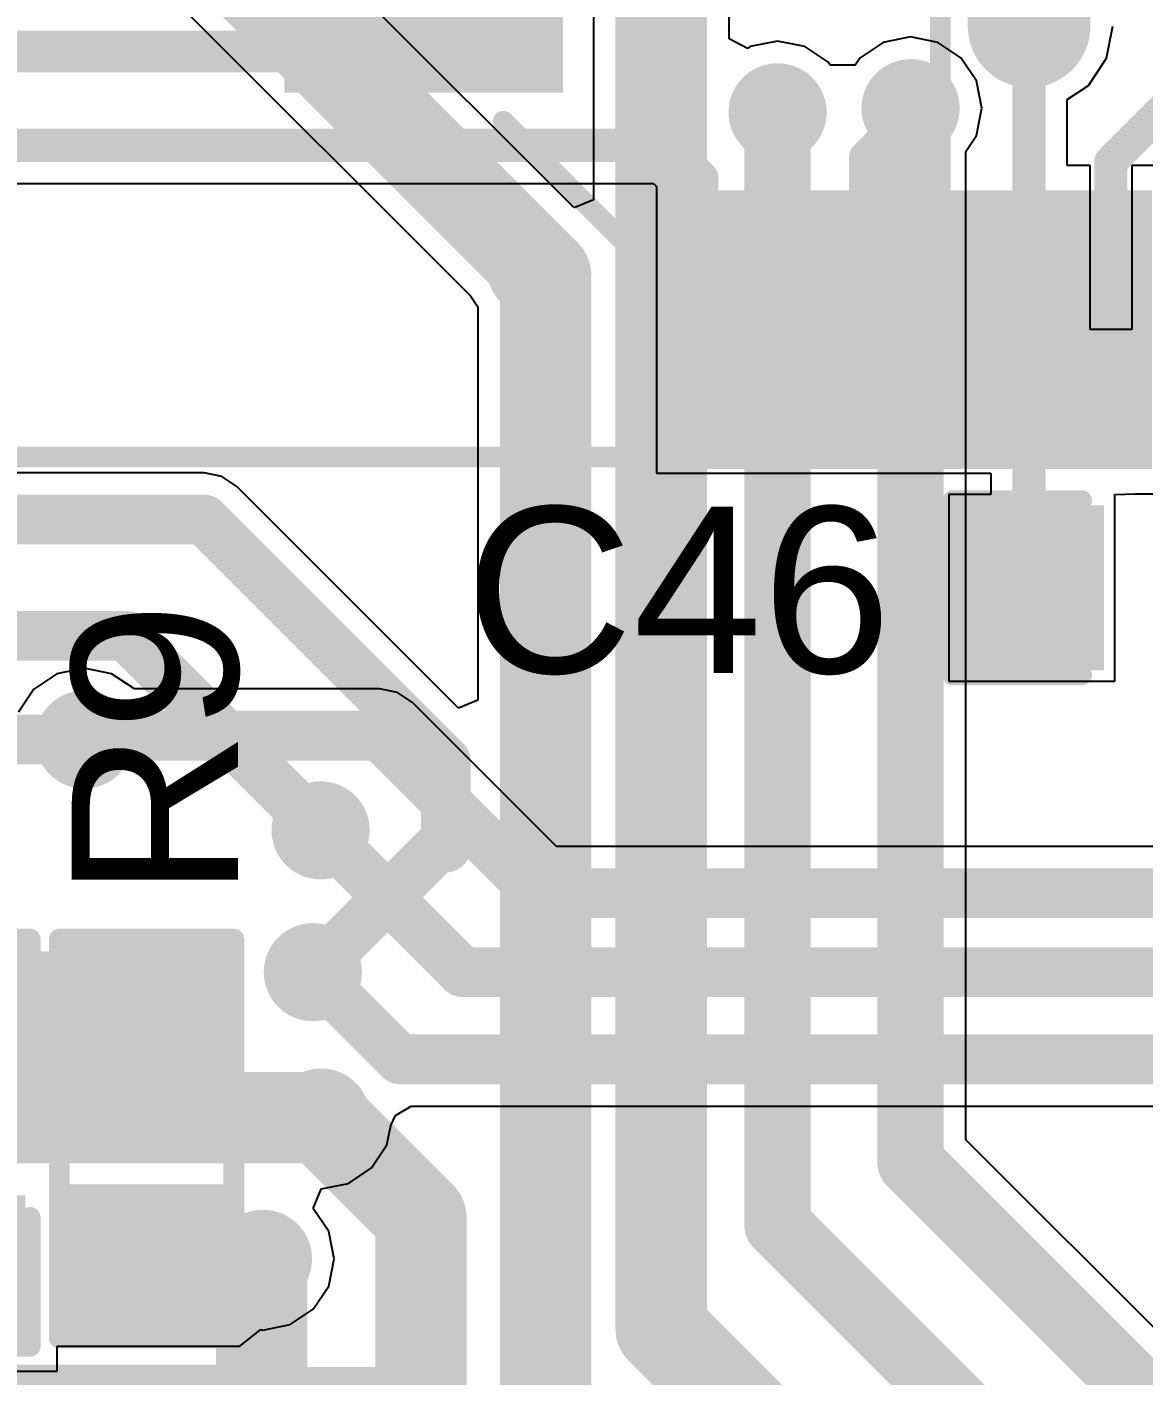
# Model space of a CAD drawing. Header units: millimetres. Extents: x -0.27 to 4.7, y -0.39 to 2.83.
# Drawn here: x 2.5822 to 2.8507, y 0.739 to 1.0635 of the extents above; entities that cross this region are included whole.
import ezdxf

# ---------------------------------------------------------------- set-up
doc = ezdxf.new("R2010")
doc.units = ezdxf.units.MM
doc.header["$MEASUREMENT"] = 0
for name, color, linetype in [('BottomLayer', 5, 'Continuous'), ('BottomSolder', 6, 'Continuous'), ('TopLayer', 1, 'Continuous'), ('TopOverlay', 2, 'Continuous'), ('TopPaste', 8, 'Continuous'), ('TopSolder', 216, 'Continuous'), ('ViaHoleLayer', 16, 'Continuous')]:
    doc.layers.add(name, color=color, linetype=linetype)
doc.styles.add('Arial', font='', dxfattribs={"height": 0.2})
doc.styles.get('Arial').set_extended_font_data('Arial')

# ---------------------------------------------------------------- blocks, each defined once
blk = doc.blocks.new('OLED_0_96________2C_7')
at = {"layer": 'TopOverlay', "const_width": 0.005}
for points in [[(0.539, -1.036), (0.539, 0.062)], [(-0.539, -1.036), (0.539, -1.036)]]:
    blk.add_lwpolyline(points, dxfattribs=at)
at = {"layer": 'TopOverlay', "const_width": 0.0025}
blk.add_lwpolyline([(0.53775, -1.036, 1), (0.54025, -1.036, 1)], format="xyb", close=True, dxfattribs=at)
blk.add_lwpolyline([(0.53775, -1.036, 1), (0.54025, -1.036, 1)], format="xyb", close=True, dxfattribs=at)
blk = doc.blocks.new('TQFP_100_14_14__45')
at = {"layer": 'TopLayer'}
for points in [[(0.1437, 0.33268), (0.1437, 0.27362), (0.13189, 0.27362), (0.13189, 0.33268)], [(0.16339, 0.33268), (0.16339, 0.27362), (0.15157, 0.27362), (0.15157, 0.33268)], [(0.18307, 0.33268), (0.18307, 0.27362), (0.17126, 0.27362), (0.17126, 0.33268)], [(0.20276, 0.33268), (0.20276, 0.27362), (0.19094, 0.27362), (0.19094, 0.33268)], [(0.22244, 0.33268), (0.22244, 0.27362), (0.21063, 0.27362), (0.21063, 0.33268)], [(0.24213, 0.33268), (0.24213, 0.27362), (0.23031, 0.27362), (0.23031, 0.33268)], [(0.27362, 0.24213), (0.33268, 0.24213), (0.33268, 0.23032), (0.27362, 0.23032)]]:
    blk.add_hatch(color=1, dxfattribs=at).paths.add_polyline_path(points)
at = {"layer": 'TopPaste'}
for points in [[(0.1437, 0.33268), (0.1437, 0.27362), (0.13189, 0.27362), (0.13189, 0.33268)], [(0.16339, 0.33268), (0.16339, 0.27362), (0.15157, 0.27362), (0.15157, 0.33268)], [(0.18307, 0.33268), (0.18307, 0.27362), (0.17126, 0.27362), (0.17126, 0.33268)], [(0.20276, 0.33268), (0.20276, 0.27362), (0.19094, 0.27362), (0.19094, 0.33268)], [(0.22244, 0.33268), (0.22244, 0.27362), (0.21063, 0.27362), (0.21063, 0.33268)], [(0.24213, 0.33268), (0.24213, 0.27362), (0.23031, 0.27362), (0.23031, 0.33268)], [(0.27362, 0.24213), (0.33268, 0.24213), (0.33268, 0.23032), (0.27362, 0.23032)]]:
    blk.add_hatch(color=8, dxfattribs=at).paths.add_polyline_path(points)
at = {"layer": 'TopSolder'}
for points in [[(0.1477, 0.33668), (0.1477, 0.26962), (0.12789, 0.26962), (0.12789, 0.33668)], [(0.16739, 0.33668), (0.16739, 0.26962), (0.14757, 0.26962), (0.14757, 0.33668)], [(0.18707, 0.33668), (0.18707, 0.26962), (0.16726, 0.26962), (0.16726, 0.33668)], [(0.20676, 0.33668), (0.20676, 0.26962), (0.18694, 0.26962), (0.18694, 0.33668)], [(0.22644, 0.33668), (0.22644, 0.26962), (0.20663, 0.26962), (0.20663, 0.33668)], [(0.24613, 0.33668), (0.24613, 0.26962), (0.22631, 0.26962), (0.22631, 0.33668)], [(0.26962, 0.24613), (0.33668, 0.24613), (0.33668, 0.22632), (0.26962, 0.22632)]]:
    blk.add_hatch(color=216, dxfattribs=at).paths.add_polyline_path(points)
at = {"layer": 'TopOverlay', "const_width": 0.005}
blk.add_lwpolyline([(0.284, 0.253), (0.25, 0.287)], dxfattribs=at)
at = {"layer": 'TopOverlay', "const_width": 0.0025}
for points in [[(0.24875, 0.287, 1), (0.25125, 0.287, 1)], [(0.28275, 0.253, 1), (0.28525, 0.253, 1)]]:
    blk.add_lwpolyline(points, format="xyb", close=True, dxfattribs=at)
blk = doc.blocks.new('R___0603_93')
at = {"layer": 'TopLayer'}
for points in [[(-0.015, 0.0175), (-0.015, -0.0175), (-0.045, -0.0175), (-0.045, 0.0175)], [(0.045, 0.0175), (0.045, -0.0175), (0.015, -0.0175), (0.015, 0.0175)]]:
    blk.add_hatch(color=1, dxfattribs=at).paths.add_polyline_path(points)
at = {"layer": 'TopPaste'}
for points in [[(-0.015, 0.0175), (-0.015, -0.0175), (-0.045, -0.0175), (-0.045, 0.0175)], [(0.045, 0.0175), (0.045, -0.0175), (0.015, -0.0175), (0.015, 0.0175)]]:
    blk.add_hatch(color=8, dxfattribs=at).paths.add_polyline_path(points)
at = {"layer": 'TopSolder'}
for points in [[(-0.011, 0.0215), (-0.011, -0.0215), (-0.049, -0.0215), (-0.049, 0.0215)], [(0.049, 0.0215), (0.049, -0.0215), (0.011, -0.0215), (0.011, 0.0215)]]:
    blk.add_hatch(color=216, dxfattribs=at).paths.add_polyline_path(points)
at = {"layer": 'TopOverlay', "const_width": 0.005}
for points in [[(-0.048, 0.021), (0.048, 0.021)], [(-0.048, 0.021), (-0.048, -0.021)], [(0.048, 0.021), (0.048, -0.021)], [(-0.048, -0.021), (0.048, -0.021)]]:
    blk.add_lwpolyline(points, dxfattribs=at)
at = {"layer": 'TopOverlay', "const_width": 0.0025}
for points in [[(-0.04925, 0.021, 1), (-0.04675, 0.021, 1)], [(-0.04925, 0.021, 1), (-0.04675, 0.021, 1)], [(0.04675, 0.021, 1), (0.04925, 0.021, 1)], [(0.04675, 0.021, 1), (0.04925, 0.021, 1)], [(-0.04925, -0.021, 1), (-0.04675, -0.021, 1)], [(-0.04925, -0.021, 1), (-0.04675, -0.021, 1)], [(0.04675, -0.021, 1), (0.04925, -0.021, 1)], [(0.04675, -0.021, 1), (0.04925, -0.021, 1)]]:
    blk.add_lwpolyline(points, format="xyb", close=True, dxfattribs=at)
blk = doc.blocks.new('SOD_323_158')
at = {"layer": 'TopLayer'}
for points in [[(-0.02953, -0.01772), (-0.06102, -0.01772), (-0.06102, 0.01772), (-0.02953, 0.01772)], [(0.06102, -0.01772), (0.02953, -0.01772), (0.02953, 0.01772), (0.06102, 0.01772)]]:
    blk.add_hatch(color=1, dxfattribs=at).paths.add_polyline_path(points)
at = {"layer": 'TopOverlay'}
for points in [[(-0.079, 0.019), (-0.036, 0.019), (-0.036, 0.031), (-0.079, 0.031)], [(-0.079, -0.02), (-0.062, -0.02), (-0.062, 0.02), (-0.079, 0.02)], [(-0.079, -0.031), (-0.036, -0.031), (-0.036, -0.019), (-0.079, -0.019)]]:
    blk.add_hatch(color=2, dxfattribs=at).paths.add_polyline_path(points)
at = {"layer": 'TopPaste'}
for points in [[(-0.02953, -0.01772), (-0.06102, -0.01772), (-0.06102, 0.01772), (-0.02953, 0.01772)], [(0.06102, -0.01772), (0.02953, -0.01772), (0.02953, 0.01772), (0.06102, 0.01772)]]:
    blk.add_hatch(color=8, dxfattribs=at).paths.add_polyline_path(points)
at = {"layer": 'TopSolder'}
for points in [[(-0.02736, -0.01988), (-0.06319, -0.01988), (-0.06319, 0.01988), (-0.02736, 0.01988)], [(0.06319, -0.01988), (0.02736, -0.01988), (0.02736, 0.01988), (0.06319, 0.01988)]]:
    blk.add_hatch(color=216, dxfattribs=at).paths.add_polyline_path(points)
at = {"layer": 'TopOverlay', "const_width": 0.005}
for points in [[(0.037, 0.029), (-0.036, 0.029)], [(0.037, 0.029), (0.037, 0.022)], [(0.037, -0.022), (0.037, -0.029)], [(0.037, -0.029), (-0.036, -0.029)]]:
    blk.add_lwpolyline(points, dxfattribs=at)
at = {"layer": 'TopOverlay', "const_width": 0.0025}
for points in [[(-0.03725, 0.029, 1), (-0.03475, 0.029, 1)], [(0.03575, 0.029, 1), (0.03825, 0.029, 1)], [(0.03575, 0.029, 1), (0.03825, 0.029, 1)], [(0.03575, 0.022, 1), (0.03825, 0.022, 1)], [(0.03575, -0.022, 1), (0.03825, -0.022, 1)], [(-0.03725, -0.029, 1), (-0.03475, -0.029, 1)], [(0.03575, -0.029, 1), (0.03825, -0.029, 1)], [(0.03575, -0.029, 1), (0.03825, -0.029, 1)]]:
    blk.add_lwpolyline(points, format="xyb", close=True, dxfattribs=at)
blk = doc.blocks.new('C___0603_172')
at = {"layer": 'TopLayer'}
for points in [[(-0.015, 0.0175), (-0.015, -0.0175), (-0.045, -0.0175), (-0.045, 0.0175)], [(0.045, 0.0175), (0.045, -0.0175), (0.015, -0.0175), (0.015, 0.0175)]]:
    blk.add_hatch(color=1, dxfattribs=at).paths.add_polyline_path(points)
at = {"layer": 'TopPaste'}
for points in [[(-0.015, 0.0175), (-0.015, -0.0175), (-0.045, -0.0175), (-0.045, 0.0175)], [(0.045, 0.0175), (0.045, -0.0175), (0.015, -0.0175), (0.015, 0.0175)]]:
    blk.add_hatch(color=8, dxfattribs=at).paths.add_polyline_path(points)
at = {"layer": 'TopSolder'}
for points in [[(-0.01264, 0.01986), (-0.01264, -0.01986), (-0.04736, -0.01986), (-0.04736, 0.01986)], [(0.04736, 0.01986), (0.04736, -0.01986), (0.01264, -0.01986), (0.01264, 0.01986)]]:
    blk.add_hatch(color=216, dxfattribs=at).paths.add_polyline_path(points)
at = {"layer": 'TopOverlay', "const_width": 0.005}
for points in [[(-0.049, -0.021), (-0.049, 0.021)], [(-0.049, 0.021), (-0.018, 0.021)], [(0.018, 0.021), (0.049, 0.021)], [(0.049, -0.021), (0.049, 0.021)], [(-0.049, -0.021), (-0.018, -0.021)], [(0.018, -0.021), (0.049, -0.021)]]:
    blk.add_lwpolyline(points, dxfattribs=at)
at = {"layer": 'TopOverlay', "const_width": 0.0025}
for points in [[(-0.05025, 0.021, 1), (-0.04775, 0.021, 1)], [(-0.05025, 0.021, 1), (-0.04775, 0.021, 1)], [(-0.01925, 0.021, 1), (-0.01675, 0.021, 1)], [(0.01675, 0.021, 1), (0.01925, 0.021, 1)], [(0.04775, 0.021, 1), (0.05025, 0.021, 1)], [(0.04775, 0.021, 1), (0.05025, 0.021, 1)], [(-0.05025, -0.021, 1), (-0.04775, -0.021, 1)], [(-0.05025, -0.021, 1), (-0.04775, -0.021, 1)], [(-0.01925, -0.021, 1), (-0.01675, -0.021, 1)], [(0.01675, -0.021, 1), (0.01925, -0.021, 1)], [(0.04775, -0.021, 1), (0.05025, -0.021, 1)], [(0.04775, -0.021, 1), (0.05025, -0.021, 1)]]:
    blk.add_lwpolyline(points, format="xyb", close=True, dxfattribs=at)
blk = doc.blocks.new('C___0603_205')
at = {"layer": 'TopLayer'}
for points in [[(-0.015, 0.0175), (-0.015, -0.0175), (-0.045, -0.0175), (-0.045, 0.0175)], [(0.045, 0.0175), (0.045, -0.0175), (0.015, -0.0175), (0.015, 0.0175)]]:
    blk.add_hatch(color=1, dxfattribs=at).paths.add_polyline_path(points)
at = {"layer": 'TopPaste'}
for points in [[(-0.015, 0.0175), (-0.015, -0.0175), (-0.045, -0.0175), (-0.045, 0.0175)], [(0.045, 0.0175), (0.045, -0.0175), (0.015, -0.0175), (0.015, 0.0175)]]:
    blk.add_hatch(color=8, dxfattribs=at).paths.add_polyline_path(points)
at = {"layer": 'TopSolder'}
for points in [[(-0.01264, 0.01986), (-0.01264, -0.01986), (-0.04736, -0.01986), (-0.04736, 0.01986)], [(0.04736, 0.01986), (0.04736, -0.01986), (0.01264, -0.01986), (0.01264, 0.01986)]]:
    blk.add_hatch(color=216, dxfattribs=at).paths.add_polyline_path(points)
at = {"layer": 'TopOverlay', "const_width": 0.005}
for points in [[(-0.049, 0.021), (-0.049, -0.021)], [(-0.049, 0.021), (-0.018, 0.021)], [(0.018, 0.021), (0.049, 0.021)], [(0.049, 0.021), (0.049, -0.021)], [(-0.049, -0.021), (-0.018, -0.021)], [(0.018, -0.021), (0.049, -0.021)]]:
    blk.add_lwpolyline(points, dxfattribs=at)
at = {"layer": 'TopOverlay', "const_width": 0.0025}
for points in [[(-0.05025, 0.021, 1), (-0.04775, 0.021, 1)], [(-0.05025, 0.021, 1), (-0.04775, 0.021, 1)], [(-0.01925, 0.021, 1), (-0.01675, 0.021, 1)], [(0.01675, 0.021, 1), (0.01925, 0.021, 1)], [(0.04775, 0.021, 1), (0.05025, 0.021, 1)], [(0.04775, 0.021, 1), (0.05025, 0.021, 1)], [(-0.05025, -0.021, 1), (-0.04775, -0.021, 1)], [(-0.05025, -0.021, 1), (-0.04775, -0.021, 1)], [(-0.01925, -0.021, 1), (-0.01675, -0.021, 1)], [(0.01675, -0.021, 1), (0.01925, -0.021, 1)], [(0.04775, -0.021, 1), (0.05025, -0.021, 1)], [(0.04775, -0.021, 1), (0.05025, -0.021, 1)]]:
    blk.add_lwpolyline(points, format="xyb", close=True, dxfattribs=at)

msp = doc.modelspace()

# ---------------------------------------------------------------- hatches: boundary and pattern name
at = {"layer": 'BottomLayer'}
h = msp.add_hatch(color=5, dxfattribs=at)
edge = h.paths.add_edge_path()
edge.add_arc((2.76282, 1.04295), 0.01181, 0, 360)
h = msp.add_hatch(color=5, dxfattribs=at)
edge = h.paths.add_edge_path()
edge.add_arc((2.79482, 1.04395), 0.01181, 0, 360)
h = msp.add_hatch(color=5, dxfattribs=at)
edge = h.paths.add_edge_path()
edge.add_arc((2.596, 0.892), 0.01181, 0, 360)
h = msp.add_hatch(color=5, dxfattribs=at)
edge = h.paths.add_edge_path()
edge.add_arc((2.65287, 0.87013), 0.01181, 0, 360)
h = msp.add_hatch(color=5, dxfattribs=at)
edge = h.paths.add_edge_path()
edge.add_arc((2.651, 0.836), 0.01181, 0, 360)
h = msp.add_hatch(color=5, dxfattribs=at)
edge = h.paths.add_edge_path()
edge.add_arc((2.653, 0.801), 0.01181, 0, 360)
h = msp.add_hatch(color=5, dxfattribs=at)
edge = h.paths.add_edge_path()
edge.add_arc((2.639, 0.767), 0.01181, 0, 360)
at = {"layer": 'BottomSolder'}
h = msp.add_hatch(color=6, dxfattribs=at)
edge = h.paths.add_edge_path()
edge.add_arc((2.76282, 1.04295), 0.00591, 0, 360)
h = msp.add_hatch(color=6, dxfattribs=at)
edge = h.paths.add_edge_path()
edge.add_arc((2.79482, 1.04395), 0.00591, 0, 360)
h = msp.add_hatch(color=6, dxfattribs=at)
edge = h.paths.add_edge_path()
edge.add_arc((2.596, 0.892), 0.00591, 0, 360)
h = msp.add_hatch(color=6, dxfattribs=at)
edge = h.paths.add_edge_path()
edge.add_arc((2.65287, 0.87013), 0.00591, 0, 360)
h = msp.add_hatch(color=6, dxfattribs=at)
edge = h.paths.add_edge_path()
edge.add_arc((2.651, 0.836), 0.00591, 0, 360)
h = msp.add_hatch(color=6, dxfattribs=at)
edge = h.paths.add_edge_path()
edge.add_arc((2.653, 0.801), 0.00591, 0, 360)
h = msp.add_hatch(color=6, dxfattribs=at)
edge = h.paths.add_edge_path()
edge.add_arc((2.639, 0.767), 0.00591, 0, 360)
at = {"layer": 'TopLayer'}
h = msp.add_hatch(color=1, dxfattribs=at)
edge = h.paths.add_edge_path()
edge.add_arc((2.76282, 1.04295), 0.01181, 0, 360)
h = msp.add_hatch(color=1, dxfattribs=at)
edge = h.paths.add_edge_path()
edge.add_arc((2.79482, 1.04395), 0.01181, 0, 360)
h = msp.add_hatch(color=1, dxfattribs=at)
edge = h.paths.add_edge_path()
edge.add_arc((2.596, 0.892), 0.01181, 0, 360)
h = msp.add_hatch(color=1, dxfattribs=at)
edge = h.paths.add_edge_path()
edge.add_arc((2.65287, 0.87013), 0.01181, 0, 360)
h = msp.add_hatch(color=1, dxfattribs=at)
edge = h.paths.add_edge_path()
edge.add_arc((2.651, 0.836), 0.01181, 0, 360)
msp.add_hatch(color=1, dxfattribs=at).paths.add_polyline_path([(2.49982, 0.79), (2.63, 0.79), (2.63, 0.841), (2.49982, 0.841)])
h = msp.add_hatch(color=1, dxfattribs=at)
edge = h.paths.add_edge_path()
edge.add_arc((2.653, 0.801), 0.01181, 0, 360)
h = msp.add_hatch(color=1, dxfattribs=at)
edge = h.paths.add_edge_path()
edge.add_arc((2.639, 0.767), 0.01181, 0, 360)
at = {"layer": 'TopSolder'}
h = msp.add_hatch(color=216, dxfattribs=at)
edge = h.paths.add_edge_path()
edge.add_arc((2.76282, 1.04295), 0.00591, 0, 360)
h = msp.add_hatch(color=216, dxfattribs=at)
edge = h.paths.add_edge_path()
edge.add_arc((2.79482, 1.04395), 0.00591, 0, 360)
h = msp.add_hatch(color=216, dxfattribs=at)
edge = h.paths.add_edge_path()
edge.add_arc((2.596, 0.892), 0.00591, 0, 360)
h = msp.add_hatch(color=216, dxfattribs=at)
edge = h.paths.add_edge_path()
edge.add_arc((2.65287, 0.87013), 0.00591, 0, 360)
h = msp.add_hatch(color=216, dxfattribs=at)
edge = h.paths.add_edge_path()
edge.add_arc((2.651, 0.836), 0.00591, 0, 360)
h = msp.add_hatch(color=216, dxfattribs=at)
edge = h.paths.add_edge_path()
edge.add_arc((2.653, 0.801), 0.00591, 0, 360)
h = msp.add_hatch(color=216, dxfattribs=at)
edge = h.paths.add_edge_path()
edge.add_arc((2.639, 0.767), 0.00591, 0, 360)
at = {"layer": 'ViaHoleLayer'}
h = msp.add_hatch(color=16, dxfattribs=at)
edge = h.paths.add_edge_path()
edge.add_arc((2.76282, 1.04295), 0.00591, 0, 360)
h = msp.add_hatch(color=16, dxfattribs=at)
edge = h.paths.add_edge_path()
edge.add_arc((2.79482, 1.04395), 0.00591, 0, 360)
h = msp.add_hatch(color=16, dxfattribs=at)
edge = h.paths.add_edge_path()
edge.add_arc((2.596, 0.892), 0.00591, 0, 360)
h = msp.add_hatch(color=16, dxfattribs=at)
edge = h.paths.add_edge_path()
edge.add_arc((2.65287, 0.87013), 0.00591, 0, 360)
h = msp.add_hatch(color=16, dxfattribs=at)
edge = h.paths.add_edge_path()
edge.add_arc((2.651, 0.836), 0.00591, 0, 360)
h = msp.add_hatch(color=16, dxfattribs=at)
edge = h.paths.add_edge_path()
edge.add_arc((2.653, 0.801), 0.00591, 0, 360)
h = msp.add_hatch(color=16, dxfattribs=at)
edge = h.paths.add_edge_path()
edge.add_arc((2.639, 0.767), 0.00591, 0, 360)

# ---------------------------------------------------------------- linework, layer by layer
at = {"layer": 'BottomLayer'}
for p, q in [((2.71389, 1.01995), (2.6333, 1.10054)), ((2.71851, 1.09279), (2.71851, 1.02187)), ((2.75114, 1.06066), (2.75114, 1.09279)), ((2.61023, 1.07747), (2.68892, 0.99878)), ((2.79482, 1.06109), (2.78826, 1.05978)), ((2.80138, 1.05978), (2.79482, 1.06109)), ((2.75555, 1.0583), (2.75114, 1.06066)), ((2.75626, 1.05878), (2.75555, 1.0583)), ((2.76282, 1.06009), (2.75626, 1.05878)), ((2.76938, 1.05878), (2.76282, 1.06009)), ((2.77494, 1.05507), (2.76938, 1.05878)), ((2.78826, 1.05978), (2.7827, 1.05607)), ((2.80694, 1.05607), (2.80138, 1.05978)), ((2.77548, 1.05426), (2.77494, 1.05507)), ((2.7827, 1.05607), (2.7815, 1.05426)), ((2.81066, 1.05051), (2.80694, 1.05607)), ((2.7815, 1.05426), (2.77548, 1.05426)), ((2.81196, 1.04395), (2.81066, 1.05051)), ((2.81066, 1.03739), (2.81196, 1.04395)), ((2.80808, 1.03353), (2.81066, 1.03739)), ((2.80808, 0.79567), (2.80808, 1.03353)), ((2.71851, 1.02187), (2.71389, 1.01995)), ((2.68892, 0.99878), (2.68893, 0.99876)), ((2.68893, 0.99876), (2.69069, 0.99613)), ((2.69069, 0.99613), (2.69069, 0.90148)), ((2.62482, 0.95616), (2.40455, 0.95616)), ((2.62911, 0.95531), (2.62482, 0.95616)), ((2.62482, 0.95616), (2.62482, 0.95616)), ((2.63275, 0.95288), (2.62911, 0.95531)), ((2.68607, 0.89957), (2.63275, 0.95288)), ((2.69069, 0.90148), (2.68607, 0.89957)), ((2.92349, 0.68025), (2.80808, 0.79567))]:
    msp.add_line(p, q, dxfattribs=at)
for points, const_width in [([(2.73482, 0.75018), (2.73482, 1.09695)], 0.022), ([(2.61882, 1.09195), (2.707, 1.00377)], 0.022), ([(2.761, 1.046), (2.76282, 1.04418)], 0.016), ([(2.76282, 1.04295), (2.76282, 1.04418)], 0.016), ([(2.794, 1.046), (2.79482, 1.04518)], 0.016), ([(2.79482, 1.04395), (2.79482, 1.04518)], 0.016), ([(2.79482, 0.79018), (2.79482, 1.04395)], 0.016), ([(2.76282, 0.77518), (2.76282, 1.04295)], 0.016), ([(2.704, 1.005), (2.707, 1.002)], 0.022), ([(2.707, 0.465), (2.707, 1.002)], 0.022), ([(2.39182, 0.94495), (2.62482, 0.94495)], 0.012), ([(2.62482, 0.94495), (2.683, 0.88677)], 0.012), ([(2.43182, 0.91695), (2.60605, 0.91695)], 0.012), ([(2.60605, 0.91695), (2.65287, 0.87013)], 0.012), ([(2.457, 0.892), (2.596, 0.892)], 0.012), ([(2.683, 0.868), (2.683, 0.88677)], 0.012), ([(2.651, 0.836), (2.683, 0.868)], 0.012), ([(2.683, 0.866), (2.683, 0.868)], 0.012), ([(2.653, 0.801), (2.677, 0.777)], 0.022), ([(2.79482, 0.79018), (2.918, 0.667)], 0.016), ([(2.677, 0.573), (2.677, 0.777)], 0.022), ([(2.76282, 0.77518), (2.896, 0.642)], 0.016), ([(2.63869, 0.76669), (2.639, 0.767)], 0.022), ([(2.63869, 0.72789), (2.63869, 0.76669)], 0.022), ([(2.73482, 0.75018), (2.878, 0.607)], 0.022)]:
    msp.add_lwpolyline(points, dxfattribs=dict(at, const_width=const_width))
for points, const_width in [([(2.757, 1.046, 1), (2.765, 1.046, 1)], 0.008), ([(2.75882, 1.04418, 1), (2.76682, 1.04418, 1)], 0.008), ([(2.75882, 1.04418, 1), (2.76682, 1.04418, 1)], 0.008), ([(2.79, 1.046, 1), (2.798, 1.046, 1)], 0.008), ([(2.79082, 1.04518, 1), (2.79882, 1.04518, 1)], 0.008), ([(2.79082, 1.04518, 1), (2.79882, 1.04518, 1)], 0.008), ([(2.79082, 1.04395, 1), (2.79882, 1.04395, 1)], 0.008), ([(2.79082, 1.04395, 1), (2.79882, 1.04395, 1)], 0.008), ([(2.75882, 1.04295, 1), (2.76682, 1.04295, 1)], 0.008), ([(2.75882, 1.04295, 1), (2.76682, 1.04295, 1)], 0.008), ([(2.6985, 1.005, 1), (2.7095, 1.005, 1)], 0.011), ([(2.7015, 1.00377, 1), (2.7125, 1.00377, 1)], 0.011), ([(2.7015, 1.002, 1), (2.7125, 1.002, 1)], 0.011), ([(2.7015, 1.002, 1), (2.7125, 1.002, 1)], 0.011), ([(2.62182, 0.94495, 1), (2.62782, 0.94495, 1)], 0.006), ([(2.62182, 0.94495, 1), (2.62782, 0.94495, 1)], 0.006), ([(2.60305, 0.91695, 1), (2.60905, 0.91695, 1)], 0.006), ([(2.60305, 0.91695, 1), (2.60905, 0.91695, 1)], 0.006), ([(2.593, 0.892, 1), (2.599, 0.892, 1)], 0.006), ([(2.68, 0.88677, 1), (2.686, 0.88677, 1)], 0.006), ([(2.68, 0.88677, 1), (2.686, 0.88677, 1)], 0.006), ([(2.64987, 0.87013, 1), (2.65587, 0.87013, 1)], 0.006), ([(2.68, 0.868, 1), (2.686, 0.868, 1)], 0.006), ([(2.68, 0.868, 1), (2.686, 0.868, 1)], 0.006), ([(2.68, 0.868, 1), (2.686, 0.868, 1)], 0.006), ([(2.68, 0.866, 1), (2.686, 0.866, 1)], 0.006), ([(2.648, 0.836, 1), (2.654, 0.836, 1)], 0.006), ([(2.6475, 0.801, 1), (2.6585, 0.801, 1)], 0.011), ([(2.79082, 0.79018, 1), (2.79882, 0.79018, 1)], 0.008), ([(2.79082, 0.79018, 1), (2.79882, 0.79018, 1)], 0.008), ([(2.6715, 0.777, 1), (2.6825, 0.777, 1)], 0.011), ([(2.6715, 0.777, 1), (2.6825, 0.777, 1)], 0.011), ([(2.75882, 0.77518, 1), (2.76682, 0.77518, 1)], 0.008), ([(2.75882, 0.77518, 1), (2.76682, 0.77518, 1)], 0.008), ([(2.63319, 0.76669, 1), (2.64419, 0.76669, 1)], 0.011), ([(2.63319, 0.76669, 1), (2.64419, 0.76669, 1)], 0.011), ([(2.6335, 0.767, 1), (2.6445, 0.767, 1)], 0.011), ([(2.72932, 0.75018, 1), (2.74032, 0.75018, 1)], 0.011), ([(2.72932, 0.75018, 1), (2.74032, 0.75018, 1)], 0.011)]:
    msp.add_lwpolyline(points, format="xyb", close=True, dxfattribs=dict(at, const_width=const_width))
at = {"layer": 'TopLayer'}
for p, q in [((2.84196, 1.05595), (2.84349, 1.06366)), ((2.83759, 1.04941), (2.84196, 1.05595)), ((2.83252, 1.04602), (2.83759, 1.04941)), ((2.83252, 1.03018), (2.83252, 1.04602)), ((2.83803, 1.03018), (2.83252, 1.03018)), ((2.83803, 0.99065), (2.83803, 1.03018)), ((2.85893, 1.03018), (2.84803, 1.03018)), ((2.84803, 1.03018), (2.84803, 0.99065)), ((2.35991, 1.02582), (2.73297, 1.02582)), ((2.73297, 1.02582), (2.7337, 1.0251)), ((2.7337, 1.0251), (2.7337, 0.95612)), ((2.84803, 0.99065), (2.83803, 0.99065)), ((2.7337, 0.95612), (2.81417, 0.95612)), ((2.81417, 0.95612), (2.81417, 0.951)), ((2.81417, 0.951), (2.804, 0.951)), ((2.804, 0.951), (2.804, 0.906)), ((2.844, 0.951), (2.84895, 0.95112)), ((2.844, 0.906), (2.844, 0.951)), ((2.84895, 0.95112), (2.85893, 0.95112)), ((2.596, 0.90914), (2.58944, 0.90784)), ((2.60256, 0.90784), (2.596, 0.90914)), ((2.58944, 0.90784), (2.58388, 0.90412)), ((2.60807, 0.90416), (2.60256, 0.90784)), ((2.804, 0.906), (2.844, 0.906)), ((2.58388, 0.90412), (2.58016, 0.89856)), ((2.66706, 0.90416), (2.60807, 0.90416)), ((2.67135, 0.9033), (2.66706, 0.90416)), ((2.66706, 0.90416), (2.66706, 0.90416)), ((2.67499, 0.90087), (2.67135, 0.9033)), ((2.70965, 0.86622), (2.67499, 0.90087)), ((2.91635, 0.86622), (2.70965, 0.86622)), ((2.66977, 0.79913), (2.67088, 0.80146)), ((2.67088, 0.80146), (2.67468, 0.80378)), ((2.67468, 0.80378), (2.935, 0.80378)), ((2.66884, 0.79444), (2.66977, 0.79913)), ((2.66512, 0.78888), (2.66884, 0.79444)), ((2.65956, 0.78516), (2.66512, 0.78888)), ((2.65109, 0.77914), (2.65297, 0.78379)), ((2.65297, 0.78379), (2.65302, 0.78386)), ((2.65302, 0.78386), (2.65956, 0.78516)), ((2.65112, 0.77912), (2.65109, 0.77914)), ((2.65484, 0.77356), (2.65112, 0.77912)), ((2.65614, 0.767), (2.65484, 0.77356)), ((2.65484, 0.76044), (2.65614, 0.767)), ((2.65112, 0.75488), (2.65484, 0.76044)), ((2.64556, 0.75116), (2.65112, 0.75488)), ((2.6335, 0.74603), (2.6385, 0.74996)), ((2.6385, 0.74996), (2.639, 0.74986)), ((2.639, 0.74986), (2.64556, 0.75116)), ((2.5895, 0.73995), (2.5895, 0.74595)), ((2.5895, 0.74595), (2.6335, 0.74595)), ((2.6335, 0.74595), (2.6335, 0.74603)), ((2.567, 0.73995), (2.5895, 0.73995))]:
    msp.add_line(p, q, dxfattribs=at)
for points, const_width in [([(2.82334, 1.06366), (2.82334, 1.10766)], 0.02953), ([(2.82334, 0.99131), (2.82334, 1.06366)], 0.008), ([(2.116, 1.05758), (2.67767, 1.05758)], 0.01), ([(2.843, 1.031), (2.864, 1.052)], 0.008), ([(2.76282, 1.04295), (2.76355, 1.04222)], 0.008), ([(2.76355, 0.99138), (2.76355, 1.04222)], 0.008), ([(2.78397, 1.03205), (2.79482, 1.0429)], 0.008), ([(2.79482, 1.0429), (2.79482, 1.04395)], 0.008), ([(2.34582, 1.035), (2.73677, 1.035)], 0.008), ([(2.73677, 1.035), (2.7446, 1.02717)], 0.008), ([(2.78397, 0.99065), (2.78397, 1.03205)], 0.008), ([(2.843, 0.99068), (2.843, 1.031)], 0.008), ([(2.7446, 0.99065), (2.7446, 1.02717)], 0.008), ([(2.82334, 0.99131), (2.82367, 0.99098)], 0.01), ([(2.76355, 0.99138), (2.76429, 0.99065)], 0.008), ([(2.82334, 0.99065), (2.82367, 0.99098)], 0.008), ([(2.82334, 0.92916), (2.82334, 0.99065)], 0.008), ([(2.82334, 0.92916), (2.824, 0.9285)], 0.008), ([(2.596, 0.892), (2.59694, 0.89294)], 0.012), ([(2.59694, 0.89294), (2.66706, 0.89294)], 0.012), ([(2.66706, 0.89294), (2.705, 0.855)], 0.012), ([(2.65287, 0.87013), (2.687, 0.836)], 0.012), ([(2.705, 0.855), (2.921, 0.855)], 0.012), ([(2.651, 0.836), (2.672, 0.815)], 0.012), ([(2.687, 0.836), (2.928, 0.836)], 0.012), ([(2.672, 0.815), (2.935, 0.815)], 0.012), ([(2.608, 0.801), (2.653, 0.801)], 0.022), ([(2.611, 0.76595), (2.61205, 0.767)], 0.022), ([(2.61205, 0.767), (2.639, 0.767)], 0.022)]:
    msp.add_lwpolyline(points, dxfattribs=dict(at, const_width=const_width))
for points, const_width in [([(2.81596, 1.06366, 1), (2.83072, 1.06366, 1)], 0.01476), ([(2.82134, 1.06366, 1), (2.82534, 1.06366, 1)], 0.004), ([(2.67517, 1.05758, 1), (2.68017, 1.05758, 1)], 0.005), ([(2.76082, 1.04295, 1), (2.76482, 1.04295, 1)], 0.004), ([(2.76155, 1.04222, 1), (2.76555, 1.04222, 1)], 0.004), ([(2.76155, 1.04222, 1), (2.76555, 1.04222, 1)], 0.004), ([(2.79282, 1.04395, 1), (2.79682, 1.04395, 1)], 0.004), ([(2.79282, 1.0429, 1), (2.79682, 1.0429, 1)], 0.004), ([(2.79282, 1.0429, 1), (2.79682, 1.0429, 1)], 0.004), ([(2.73477, 1.035, 1), (2.73877, 1.035, 1)], 0.004), ([(2.73477, 1.035, 1), (2.73877, 1.035, 1)], 0.004), ([(2.78197, 1.03205, 1), (2.78597, 1.03205, 1)], 0.004), ([(2.78197, 1.03205, 1), (2.78597, 1.03205, 1)], 0.004), ([(2.841, 1.031, 1), (2.845, 1.031, 1)], 0.004), ([(2.841, 1.031, 1), (2.845, 1.031, 1)], 0.004), ([(2.7426, 1.02717, 1), (2.7466, 1.02717, 1)], 0.004), ([(2.7426, 1.02717, 1), (2.7466, 1.02717, 1)], 0.004), ([(2.82084, 0.99131, 1), (2.82584, 0.99131, 1)], 0.005), ([(2.7426, 0.99065, 1), (2.7466, 0.99065, 1)], 0.004), ([(2.76155, 0.99138, 1), (2.76555, 0.99138, 1)], 0.004), ([(2.76155, 0.99138, 1), (2.76555, 0.99138, 1)], 0.004), ([(2.76229, 0.99065, 1), (2.76629, 0.99065, 1)], 0.004), ([(2.78197, 0.99065, 1), (2.78597, 0.99065, 1)], 0.004), ([(2.82117, 0.99098, 1), (2.82617, 0.99098, 1)], 0.005), ([(2.82134, 0.99131, 1), (2.82534, 0.99131, 1)], 0.004), ([(2.82134, 0.99065, 1), (2.82534, 0.99065, 1)], 0.004), ([(2.82134, 0.99065, 1), (2.82534, 0.99065, 1)], 0.004), ([(2.82167, 0.99098, 1), (2.82567, 0.99098, 1)], 0.004), ([(2.841, 0.99068, 1), (2.845, 0.99068, 1)], 0.004), ([(2.82134, 0.92916, 1), (2.82534, 0.92916, 1)], 0.004), ([(2.82134, 0.92916, 1), (2.82534, 0.92916, 1)], 0.004), ([(2.822, 0.9285, 1), (2.826, 0.9285, 1)], 0.004), ([(2.59394, 0.89294, 1), (2.59994, 0.89294, 1)], 0.006), ([(2.59394, 0.89294, 1), (2.59994, 0.89294, 1)], 0.006), ([(2.66406, 0.89294, 1), (2.67006, 0.89294, 1)], 0.006), ([(2.66406, 0.89294, 1), (2.67006, 0.89294, 1)], 0.006), ([(2.593, 0.892, 1), (2.599, 0.892, 1)], 0.006), ([(2.64987, 0.87013, 1), (2.65587, 0.87013, 1)], 0.006), ([(2.702, 0.855, 1), (2.708, 0.855, 1)], 0.006), ([(2.702, 0.855, 1), (2.708, 0.855, 1)], 0.006), ([(2.648, 0.836, 1), (2.654, 0.836, 1)], 0.006), ([(2.684, 0.836, 1), (2.69, 0.836, 1)], 0.006), ([(2.684, 0.836, 1), (2.69, 0.836, 1)], 0.006), ([(2.669, 0.815, 1), (2.675, 0.815, 1)], 0.006), ([(2.669, 0.815, 1), (2.675, 0.815, 1)], 0.006), ([(2.6025, 0.801, 1), (2.6135, 0.801, 1)], 0.011), ([(2.6475, 0.801, 1), (2.6585, 0.801, 1)], 0.011), ([(2.6055, 0.76595, 1), (2.6165, 0.76595, 1)], 0.011), ([(2.60655, 0.767, 1), (2.61755, 0.767, 1)], 0.011), ([(2.60655, 0.767, 1), (2.61755, 0.767, 1)], 0.011), ([(2.6335, 0.767, 1), (2.6445, 0.767, 1)], 0.011)]:
    msp.add_lwpolyline(points, format="xyb", close=True, dxfattribs=dict(at, const_width=const_width))

# ---------------------------------------------------------------- block references
for name, p in [('OLED_0_96________2C_7', (2.263, 1.996)), ('C___0603_172', (2.854, 0.9285))]:
    msp.add_blockref(name, p)
for name, p, rotation in [('TQFP_100_14_14__45', (2.98082, 1.2938), 180), ('C___0603_205', (2.562, 0.79495), 90), ('R___0603_93', (2.611, 0.79595), 90), ('SOD_323_158', (2.60072, 0.71), 180)]:
    msp.add_blockref(name, p, dxfattribs=dict(rotation=rotation))

# ---------------------------------------------------------------- texts
at = {"layer": 'TopOverlay', "style": 'Arial'}
msp.add_text('C46', height=0.04, dxfattribs=at).set_placement((2.68768, 0.90801))
msp.add_text('R9', height=0.04, rotation=90, dxfattribs=at).set_placement((2.63299, 0.85368))

doc.saveas('drawing.dxf')
